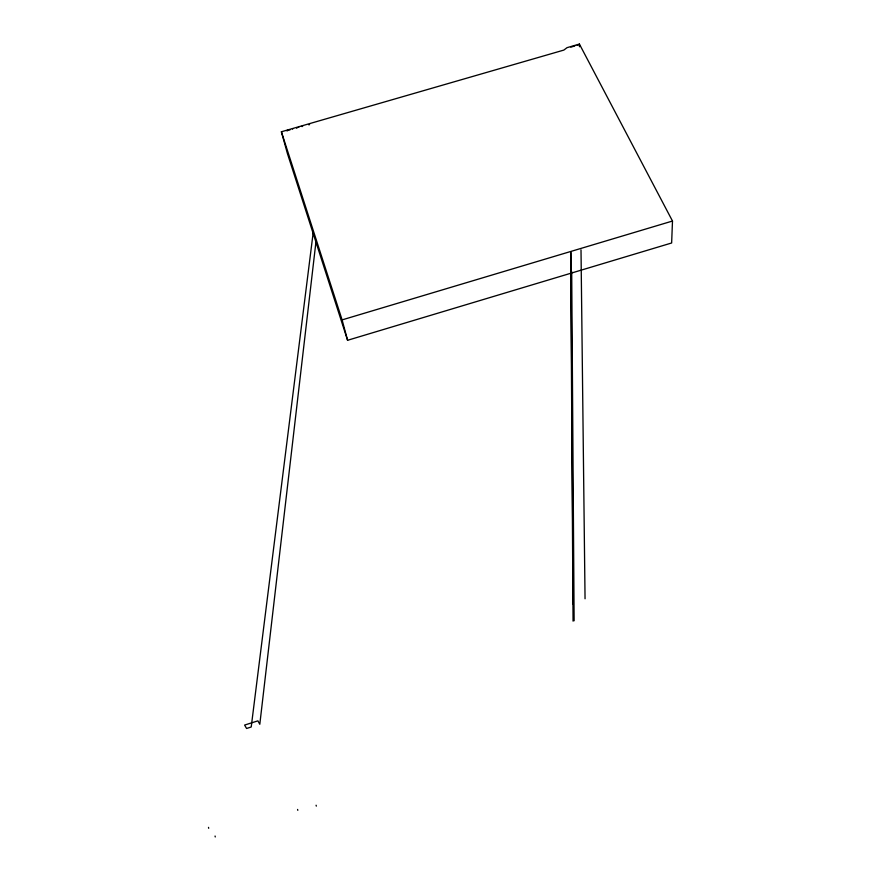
<?xml version="1.0" encoding="UTF-8"?>
<svg xmlns="http://www.w3.org/2000/svg" width="881" height="881" viewBox="0 0 881 881"><rect width="100%" height="100%" fill="white"/><g stroke="black" fill="none" stroke-linecap="round" stroke-linejoin="round"><path stroke-width="1.32" d="M672.489 221.032L671.641 242.98L347.588 340.286L287.382 153.426L281.391 131.776L563.851 50.085L567.012 47.673L579.39 44.05L672.489 221.032L342.103 319.891L347.588 340.286M316.114 240.502L259.807 724.27L257.902 720.856L244.599 725.074L246.581 728.477L251.217 727.001L313.24 232.177M297.36 127.58L296.655 128.252M298.307 127.338L298.879 127.15M301.489 126.424L302.624 126.468M308.581 124.706L309.594 124.695M574.786 45.988L571.218 47.023A1.255 0.87 -30.8 0 0 570.877 47.178M292.448 128.956L292.701 129.089M287.58 130.707L286.644 130.652L288.01 130.256M289.122 129.959L289.97 129.97M281.391 131.776L342.103 319.891M316.092 805.223L316.312 806.115M297.591 809.441L297.8 810.333M215.063 836.036L215.25 836.95M208.511 827.369L208.687 828.294M579.39 44.05L579.478 46.737M581.008 249.841L585.05 598.783M571.703 271.623L574.126 620.775M570.932 252.219L573.212 604.212M570.679 252.473L573.057 621.116M577.165 45.305A1.322 0.914 -31 0 1 578.046 45.338"/></g></svg>
